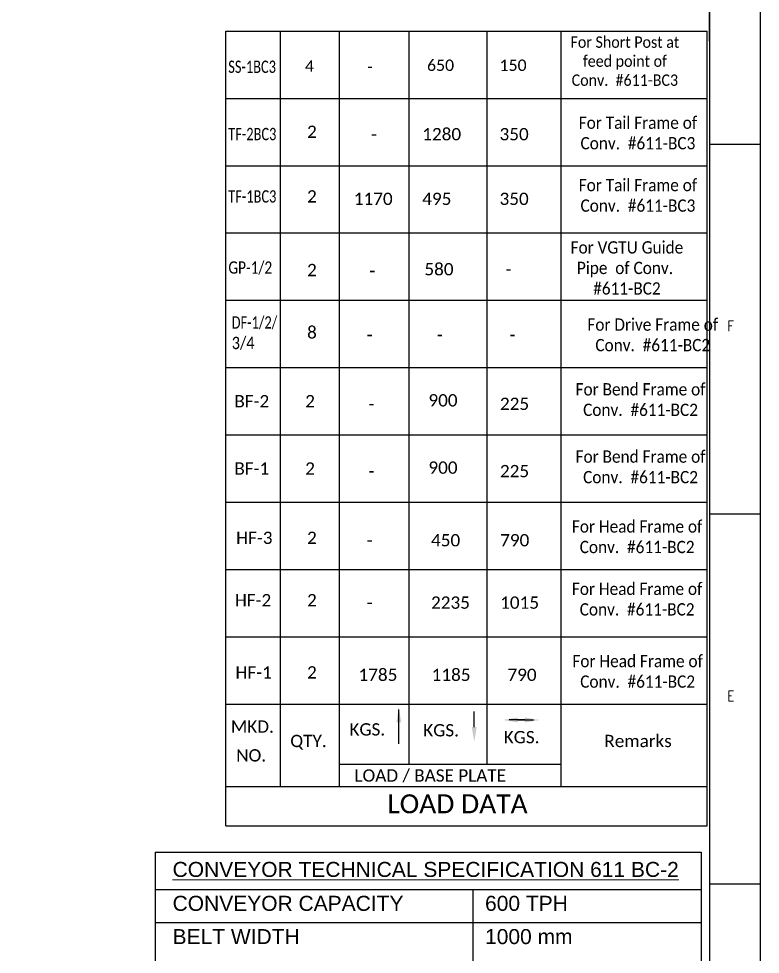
# Model space of a CAD drawing. Header units: millimetres. Extents: x -243837 to -5443, y 40 to 285140.
# Drawn here: x -42190 to -5443, y 67801 to 114149 of the extents above; entities that cross this region are included whole.
import ezdxf
from ezdxf.enums import TextEntityAlignment as Align

# ---------------------------------------------------------------- set-up
doc = ezdxf.new("R2010")
doc.units = ezdxf.units.MM
doc.linetypes.add('0', pattern=[0])
doc.layers.add('DIMENSION', color=1, linetype='Continuous')
doc.layers.add('NANDAL', color=255, linetype='Continuous')
doc.layers.add('TEXT', color=255, linetype='Continuous', lineweight=18)
doc.styles.add('romans', font='romans.shx', dxfattribs={"width": 0.7})
doc.styles.add('STYLE7', font='arial.ttf')
doc.styles.add('T', font='CALIBRI.TTF', dxfattribs={"width": 0.85})
doc.styles.add('vpa', font='CALIBRI.TTF', dxfattribs={"width": 0.85})

# ---------------------------------------------------------------- blocks, each defined once
blk = doc.blocks.new('A$C71E5680D')
at = {"layer": 'NANDAL', "color": 7, "linetype": 'Continuous'}
for p, q in [((-75.007, 192.039), (-80.007, 192.039)), ((-75.007, 155.597), (-80.007, 155.597)), ((-75.007, 119.155), (-80.007, 119.155))]:
    blk.add_line(p, q, dxfattribs=at)
for points in [[(-481.007, 260.48), (-75.007, 260.48), (-75.007, -22.52), (-481.007, -22.52)], [(-476.007, 255.48), (-80.007, 255.48), (-80.007, -17.52), (-476.007, -17.52)]]:
    blk.add_lwpolyline(points, close=True, dxfattribs=at)
at = {"layer": 'NANDAL', "color": 7, "linetype": 'Continuous', "style": 'romans', "width": 0.8}
for s, p in [('F', (-77.92, 174.138)), ('E', (-77.92, 137.696))]:
    blk.add_text(s, height=1.023, dxfattribs=at).set_placement(p, align=Align.MIDDLE)
blk = doc.blocks.new('TITLE BLOCK NEW')
at = {"layer": 'NANDAL', "lineweight": 0, "ltscale": 2, "xscale": 707.7384074565863, "yscale": 707.7384080466584, "zscale": 707.7384082604353}
blk.add_blockref('A$C71E5680D', (340427, -184352), dxfattribs=at)

msp = doc.modelspace()

# ---------------------------------------------------------------- linework, layer by layer
msp.add_line((-7957.27, 113036.95), (-7957.27, 137427.67))
at = {"color": 1}
for p, q in [((-35427.55, 72864.11), (-8368.82, 72864.11)), ((-35427.55, 72864.11), (-35427.55, 59690.48)), ((-8368.82, 72864.11), (-8368.82, 61300.92)), ((-8368.82, 70999.15), (-35427.55, 70999.15)), ((-19689.28, 70999.15), (-19689.28, 59690.48)), ((-8368.82, 69352.1), (-35427.55, 69352.1))]:
    msp.add_line(p, q, dxfattribs=at)
at = {"layer": 'DIMENSION'}
for p, q in [((-31933.5, 74164.87), (-31933.5, 113535.6)), ((-31933.5, 113535.6), (-8077.29, 113535.6)), ((-29216.7, 76116.36), (-29216.7, 113535.6)), ((-26289.47, 76116.36), (-26289.47, 113535.6)), ((-22847.94, 77224.2), (-22847.94, 113535.6)), ((-18971.39, 77224.2), (-18971.39, 113535.6)), ((-15312.35, 76116.36), (-15312.35, 113535.6)), ((-8077.29, 74164.87), (-8077.29, 113535.6)), ((-31933.5, 110201.81), (-8077.29, 110201.81)), ((-31933.5, 106868.02), (-8077.29, 106868.02)), ((-31933.5, 103534.22), (-8077.29, 103534.22)), ((-31933.5, 100200.43), (-8077.29, 100200.43)), ((-31933.5, 96866.64), (-8077.29, 96866.64)), ((-31933.5, 93532.85), (-8077.29, 93532.85)), ((-31933.5, 90199.06), (-8077.29, 90199.06)), ((-31933.5, 86865.26), (-8077.29, 86865.26)), ((-15312.35, 76116.36), (-15312.35, 86865.26)), ((-31933.5, 83531.47), (-8077.29, 83531.47)), ((-31933.5, 80197.68), (-8077.29, 80197.68)), ((-26289.47, 77224.2), (-15312.35, 77224.2)), ((-31933.5, 76116.36), (-8077.29, 76116.36)), ((-31933.5, 74164.87), (-8077.29, 74164.87))]:
    msp.add_line(p, q, dxfattribs=at)
for points in [[(-23349.4, 78225.58), (-23349.4, 79933.6)], [(-19615.92, 79056.63), (-19615.92, 79836.62)], [(-17112.81, 79407.79), (-17892.8, 79407.79)], [(-17468.15, 79408.86), (-16688.16, 79408.86)]]:
    msp.add_lwpolyline(points, dxfattribs=at)
for points in [[(-23231.4, 79290.29), (-23353.37, 80022.1), (-23475.34, 79290.29)], [(-17468.15, 79286.9), (-18199.96, 79408.86), (-17468.15, 79530.83)], [(-17112.81, 79529.75), (-16381, 79407.79), (-17112.81, 79285.82)], [(-19737.89, 79056.63), (-19615.92, 78324.83), (-19493.95, 79056.63)]]:
    msp.add_solid(points, dxfattribs=at)

# ---------------------------------------------------------------- block references
at = {"xscale": 0.7104450567211452, "yscale": 0.7104450567211452, "zscale": 0.7104450567211452}
msp.add_blockref('TITLE BLOCK NEW', (-209583.78, 142335.33), dxfattribs=at)

# ---------------------------------------------------------------- texts
at = {"color": 2, "lineweight": 0, "style": 'T'}
for s, width, p in [('SS-1BC3', 0.75, (-31806.12, 111464.31)), ('TF-2BC3', 0.75, (-31806.12, 108130.52)), ('TF-1BC3', 0.75, (-31806.12, 105040.22)), ('GP-1/2', 0.8, (-31800.45, 101516.59))]:
    msp.add_text(s, height=609.84, dxfattribs=dict(at, width=width)).set_placement(p)
for s, height, p in [('4', 565.3, (-28002.97, 111519.37)), ('-', 565.3, (-24917.89, 111485.53)), ('650', 565.299, (-21955.84, 111561.25)), ('150', 565.299, (-18362.42, 111561.25)), ('2', 609.84, (-27901.22, 108242.67)), ('1280', 609.84, (-22194.68, 108123.31)), ('350', 609.84, (-18364.23, 108123.31)), ('    -', 609.84, (-25586.47, 108123.31)), ('2', 609.84, (-27901.22, 105040.22)), ('1170', 609.84, (-25586.47, 104920.85)), ('495', 609.84, (-22194.68, 104920.85)), ('350', 609.84, (-18364.23, 104920.85)), ('2', 609.84, (-27901.22, 101392.75)), ('580', 609.84, (-22088.14, 101434.63)), ('-', 609.84, (-24816.13, 101358.92)), ('  -', 609.84, (-18494.73, 101434.63)), ('8', 609.84, (-27901.22, 98306.79)), ('   -', 609.84, (-25586.47, 98187.42)), ('   -', 609.84, (-22108.76, 98187.42)), ('   -', 609.84, (-18515.35, 98187.42)), ('BF-2', 609.84, (-31503.79, 94894.82)), ('2', 609.84, (-27992.65, 94894.82)), ('900', 609.84, (-21888.74, 94940)), ('   -', 609.84, (-25495.52, 94766.05)), ('225', 609.84, (-18344.63, 94766.05)), ('BF-1', 609.84, (-31503.79, 91561.03)), ('2', 609.84, (-27992.65, 91561.03)), ('900', 609.84, (-21888.74, 91606.21)), ('225', 609.84, (-18344.63, 91432.26)), ('   -', 609.84, (-25495.52, 91432.26)), ('HF-3', 609.84, (-31415.46, 88127.76)), ('2', 609.84, (-27901.22, 88127.76)), ('450', 609.84, (-21758.65, 88008.4)), ('790', 609.84, (-18333.32, 88008.4)), ('   -', 609.84, (-25586.47, 88008.4)), ('HF-2', 609.84, (-31478.78, 85037.46)), ('2', 609.84, (-27901.22, 85037.46)), ('2235', 609.84, (-21758.65, 84918.1)), ('1015', 609.84, (-18333.32, 84918.1)), ('   -', 609.84, (-25586.47, 84918.1)), ('HF-1', 609.84, (-31446.84, 81460.18)), ('2', 609.84, (-27901.22, 81460.18)), ('1785', 609.84, (-25353.69, 81340.82)), ('1185', 609.84, (-21729.12, 81340.82)), ('790', 609.84, (-17971.54, 81340.82)), ('MKD.', 609.84, (-31677.61, 78775.53)), ('KGS.', 609.84, (-25801.6, 78637.06)), ('KGS.', 609.84, (-22142.56, 78593.4)), ('KGS.', 609.84, (-18155.41, 78253.17)), ('QTY.', 609.84, (-28733.98, 78063.24)), ('Remarks', 609.84, (-13169.98, 78063.24)), ('NO.', 609.84, (-31413.52, 77350.95)), ('LOAD / BASE PLATE', 609.84, (-25552.29, 76353.3))]:
    msp.add_text(s, height=height, dxfattribs=at).set_placement(p)
for s, insert, char_height, width, attachment_point in [('{\\W0.9;For Short Post at feed point of Conv.  #611-BC3}', (-12152.91, 112044.55), 565.2986, 5786.3552, 5), ('{\\W0.9;For Tail Frame of Conv.  #611-BC3}', (-11506.51, 108485.72), 609.84, 6902.8941, 5), ('{\\W0.9;For Tail Frame of Conv.  #611-BC3}', (-11506.51, 105395.42), 609.84, 6902.8941, 5), ('{\\W0.9;For VGTU Guide Pipe  of Conv.  #611-BC2}', (-12051.36, 101799.68), 609.84, 5786.3552, 5), ('{\\W0.75;DF-1/2/\\P}3/4', (-31635.22, 99407.51), 609.84, 4067.1058, 1), ('{\\W0.9;For Drive Frame of Conv.  #611-BC2}', (-10771.8, 98484.34), 609.84, 8364.3709, 5), ('{\\W0.9;For Bend Frame of Conv.  #611-BC2}', (-11376.55, 95278.01), 609.84, 6902.8941, 5), ('{\\W0.9;For Bend Frame of Conv.  #611-BC2}', (-11376.55, 91944.22), 609.84, 6902.8941, 5), ('{\\W0.9;For Head Frame of Conv.  #611-BC2}', (-11546.61, 88482.97), 609.84, 6902.8941, 5), ('{\\W0.9;For Head Frame of Conv.  #611-BC2}', (-11546.61, 85392.67), 609.84, 6902.8941, 5), ('{\\W0.9;For Head Frame of Conv.  #611-BC2}', (-11520.52, 81815.38), 609.84, 6902.8941, 5)]:
    msp.add_mtext(s, dxfattribs=dict(at, insert=insert, char_height=char_height, width=width, attachment_point=attachment_point))
at = {"layer": 'TEXT', "color": 2, "lineweight": 0, "style": 'vpa'}
msp.add_text('LOAD DATA', height=936.714, dxfattribs=at).set_placement((-23924.47, 74786.77))
at = {"layer": 'TEXT', "color": 2, "linetype": '0', "style": 'STYLE7'}
for s, height, p in [('%%UCONVEYOR TECHNICAL SPECIFICATION 611 BC-2', 744.6298, (-34565.81, 71632.42)), ('CONVEYOR CAPACITY', 744.6298, (-34565.81, 69952.3)), ('600 TPH', 744.63, (-19082.68, 69952.3)), ('1000 mm', 744.63, (-19082.68, 68305.25)), ('BELT WIDTH', 744.63, (-34565.81, 68305.25))]:
    msp.add_text(s, height=height, dxfattribs=at).set_placement(p)

doc.saveas('drawing.dxf')
